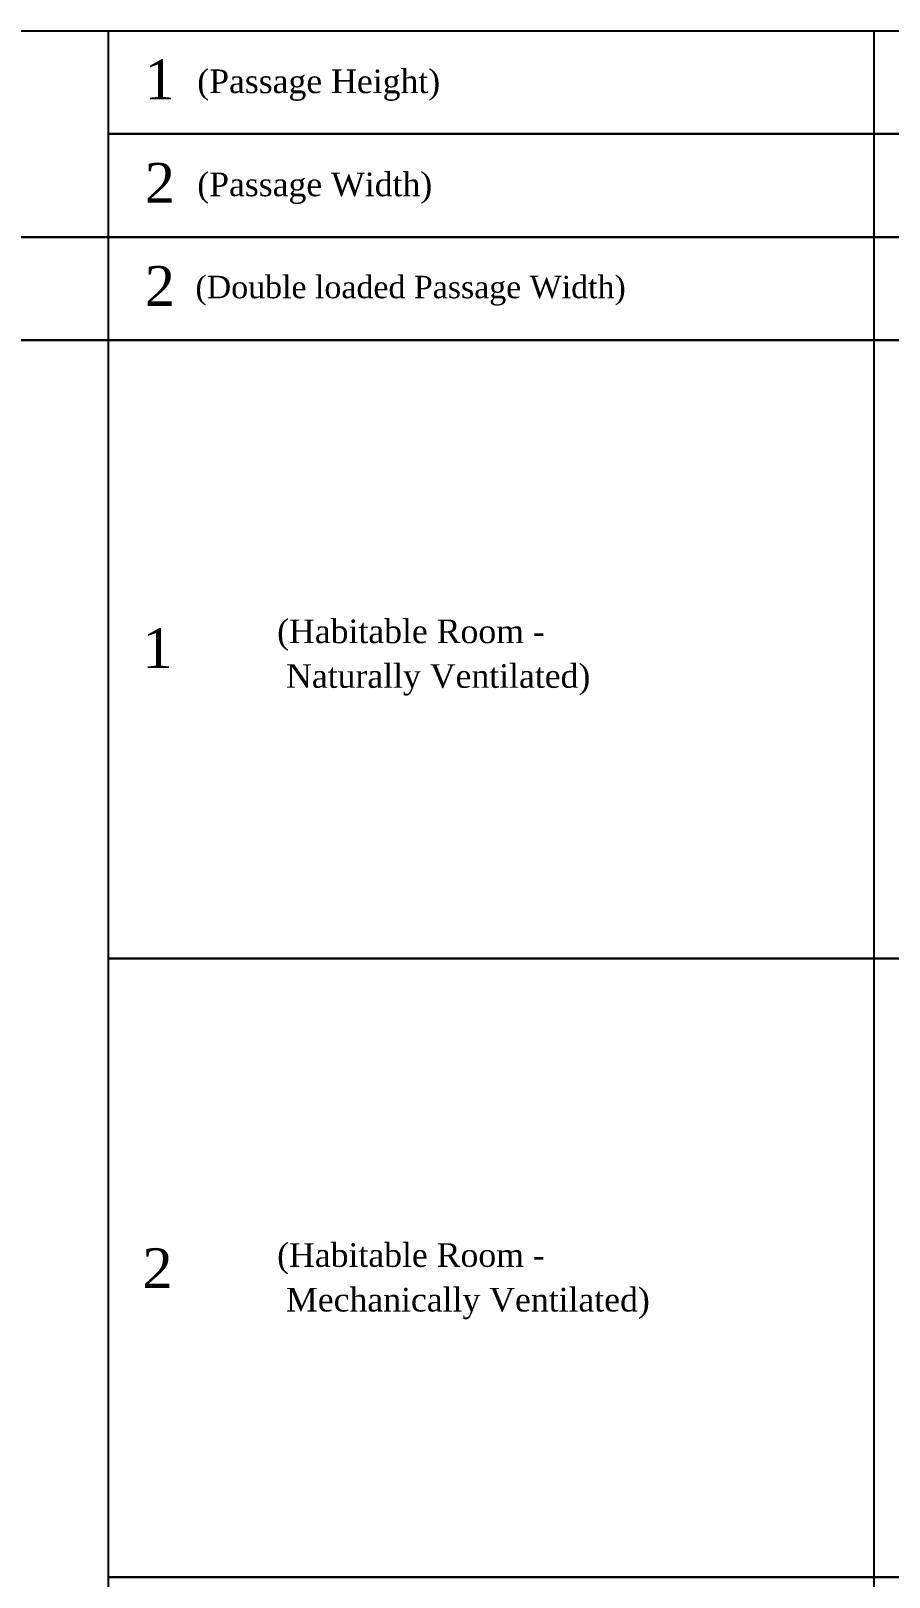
# Model space of a CAD drawing. Header units: metres. Extents: x -9481 to -9285, y 28740 to 57552.
# Drawn here: x -9462.12 to -9457.79, y 28762.92 to 28770.73 of the extents above; entities that cross this region are included whole.
import ezdxf

# ---------------------------------------------------------------- set-up
doc = ezdxf.new("R2010")
doc.units = ezdxf.units.M
doc.linetypes.add('CONTINULUS', pattern=[0])
doc.styles.add('MtXpl_Georgia', font='georgiab.ttf')

msp = doc.modelspace()

# ---------------------------------------------------------------- linework, layer by layer
for p, q in [((-9461.7318, 28770.7346), (-9461.7318, 28770.2125)), ((-9457.8622, 28770.7346), (-9457.8622, 28770.214)), ((-9461.7318, 28770.214), (-9461.7318, 28769.6918)), ((-9457.8622, 28770.214), (-9457.8622, 28769.6933)), ((-9461.7318, 28769.6933), (-9461.7318, 28769.1712)), ((-9457.8622, 28769.6933), (-9457.8622, 28769.1727)), ((-9461.7318, 28769.1727), (-9461.7318, 28766.0488)), ((-9457.8622, 28769.1727), (-9457.8622, 28768.652)), ((-9457.8622, 28768.652), (-9457.8622, 28768.1314)), ((-9457.8622, 28768.1314), (-9457.8622, 28767.6107)), ((-9457.8622, 28767.6107), (-9457.8622, 28767.0901)), ((-9457.8622, 28767.0901), (-9457.8622, 28766.5694)), ((-9457.8622, 28766.5694), (-9457.8622, 28766.0488)), ((-9461.7318, 28766.0488), (-9461.7318, 28762.9249)), ((-9457.8622, 28766.0488), (-9457.8622, 28765.5282)), ((-9457.8622, 28765.5282), (-9457.8622, 28765.0075)), ((-9457.8622, 28765.0075), (-9457.8622, 28764.4869)), ((-9457.8622, 28764.4869), (-9457.8622, 28763.9662)), ((-9457.8622, 28763.9662), (-9457.8622, 28763.4456)), ((-9457.8622, 28763.4456), (-9457.8622, 28762.9249)), ((-9461.7318, 28762.9249), (-9461.7318, 28762.4028)), ((-9457.8622, 28762.9249), (-9457.8622, 28762.4043))]:
    msp.add_line(p, q)
for points in [[(-9481.2579, 28770.214), (-9481.2579, 28770.7346), (-9442.23, 28770.7346), (-9442.23, 28770.214)], [(-9461.7318, 28770.214), (-9455.6016, 28770.214)], [(-9455.6016, 28770.214), (-9461.7318, 28770.214)], [(-9442.23, 28769.6933), (-9442.23, 28769.1727), (-9481.2579, 28769.1727), (-9481.2579, 28769.6933), (-9481.2579, 28769.6933)], [(-9470.8642, 28769.6933), (-9455.6016, 28769.6933)], [(-9455.6016, 28769.6933), (-9470.8642, 28769.6933)], [(-9481.2579, 28768.652), (-9481.2579, 28769.1727), (-9442.23, 28769.1727), (-9442.23, 28768.652)], [(-9442.23, 28768.652), (-9442.23, 28766.0488), (-9461.7318, 28766.0488)], [(-9461.7318, 28766.0488), (-9442.23, 28766.0488), (-9442.23, 28765.5282)], [(-9442.23, 28765.5282), (-9442.23, 28762.9249), (-9461.7318, 28762.9249)], [(-9461.7318, 28762.9249), (-9442.23, 28762.9249), (-9442.23, 28762.4043), (-9461.7318, 28762.4043)]]:
    msp.add_lwpolyline(points)

# ---------------------------------------------------------------- texts
at = {"linetype": 'CONTINULUS', "style": 'MtXpl_Georgia'}
for s, height, p in [('1', 0.2012, (-9461.5473, 28770.3895)), ('(Passage Height)', 0.119406, (-9461.2813, 28770.4205)), ('2', 0.2012, (-9461.5463, 28769.8666)), ('(Passage Width)', 0.119406, (-9461.2813, 28769.8998)), ('2', 0.2012, (-9461.5463, 28769.346)), ('(Double loaded Passage Width)', 0.113436, (-9461.2907, 28769.3844)), ('(Habitable Room -', 0.119406, (-9460.8778, 28767.6422)), ('1', 0.2012, (-9461.5584, 28767.5166)), (' Naturally Ventilated)', 0.119406, (-9460.8778, 28767.4166)), ('2', 0.2012, (-9461.5584, 28764.3845)), ('(Habitable Room -', 0.119406, (-9460.8778, 28764.4919)), (' Mechanically Ventilated)', 0.119406, (-9460.8778, 28764.2663))]:
    msp.add_text(s, height=height, dxfattribs=at).set_placement(p)

doc.saveas('drawing.dxf')
